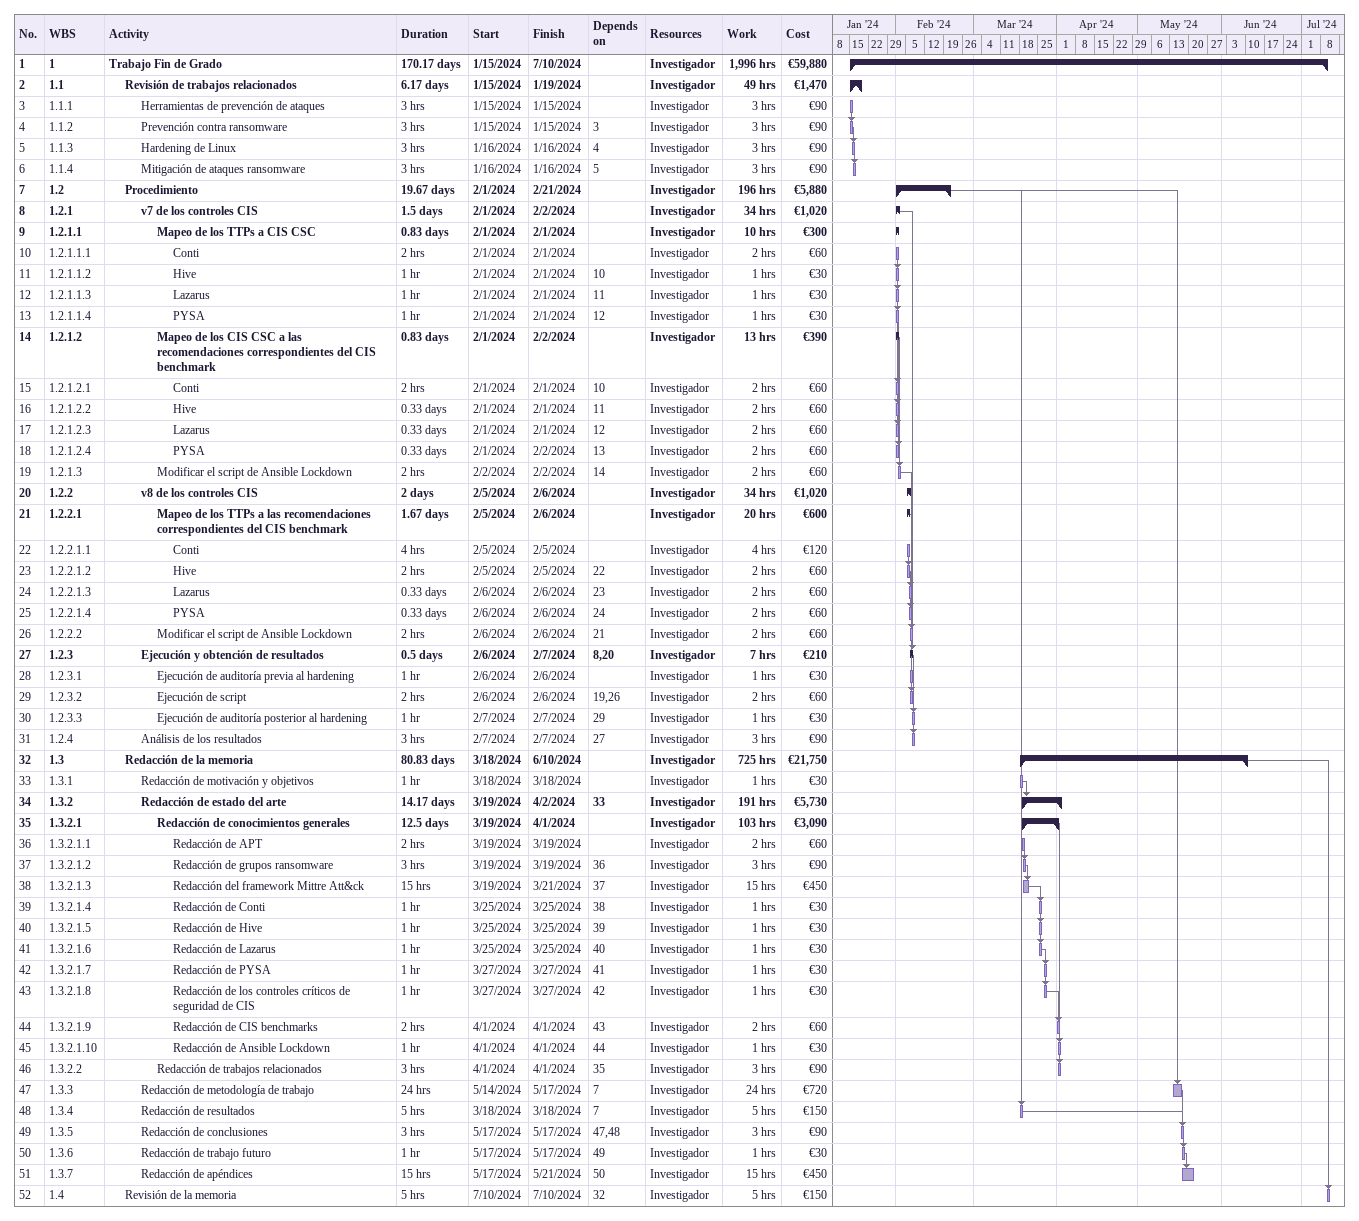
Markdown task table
| ID | WBS | Task | Duration | Start | Finish | Predecessors | Resources | Work (h) | Cost (€) |
|---|---|---|---|---|---|---|---|---|---|
| 1 | 1 | **Trabajo Fin de Grado** | 170.17d | 2024-01-15 | 2024-07-10 |  | Investigador | 1996 | 59880 |
| 2 | 1.1 | **Revisión de trabajos relacionados** | 6.17d | 2024-01-15 | 2024-01-19 |  | Investigador | 49 | 1470 |
| 3 | 1.1.1 | Herramientas de prevención de ataques | 3h | 2024-01-15 | 2024-01-15 |  | Investigador | 3 | 90 |
| 4 | 1.1.2 | Prevención contra ransomware | 3h | 2024-01-15 | 2024-01-15 | 3 | Investigador | 3 | 90 |
| 5 | 1.1.3 | Hardening de Linux | 3h | 2024-01-16 | 2024-01-16 | 4 | Investigador | 3 | 90 |
| 6 | 1.1.4 | Mitigación de ataques ransomware | 3h | 2024-01-16 | 2024-01-16 | 5 | Investigador | 3 | 90 |
| 7 | 1.2 | **Procedimiento** | 19.67d | 2024-02-01 | 2024-02-21 |  | Investigador | 196 | 5880 |
| 8 | 1.2.1 | **v7 de los controles CIS** | 1.5d | 2024-02-01 | 2024-02-02 |  | Investigador | 34 | 1020 |
| 9 | 1.2.1.1 | **Mapeo de los TTPs a CIS CSC** | 0.83d | 2024-02-01 | 2024-02-01 |  | Investigador | 10 | 300 |
| 10 | 1.2.1.1.1 | Conti | 2h | 2024-02-01 | 2024-02-01 |  | Investigador | 2 | 60 |
| 11 | 1.2.1.1.2 | Hive | 1h | 2024-02-01 | 2024-02-01 | 10 | Investigador | 1 | 30 |
| 12 | 1.2.1.1.3 | Lazarus | 1h | 2024-02-01 | 2024-02-01 | 11 | Investigador | 1 | 30 |
| 13 | 1.2.1.1.4 | PYSA | 1h | 2024-02-01 | 2024-02-01 | 12 | Investigador | 1 | 30 |
| 14 | 1.2.1.2 | **Mapeo de los CIS CSC a las recomendaciones correspondientes del CIS benchmark** | 0.83d | 2024-02-01 | 2024-02-02 |  | Investigador | 13 | 390 |
| 15 | 1.2.1.2.1 | Conti | 2h | 2024-02-01 | 2024-02-01 | 10 | Investigador | 2 | 60 |
| 16 | 1.2.1.2.2 | Hive | 0.33d | 2024-02-01 | 2024-02-01 | 11 | Investigador | 2 | 60 |
| 17 | 1.2.1.2.3 | Lazarus | 0.33d | 2024-02-01 | 2024-02-01 | 12 | Investigador | 2 | 60 |
| 18 | 1.2.1.2.4 | PYSA | 0.33d | 2024-02-01 | 2024-02-02 | 13 | Investigador | 2 | 60 |
| 19 | 1.2.1.3 | Modificar el script de Ansible Lockdown | 2h | 2024-02-02 | 2024-02-02 | 14 | Investigador | 2 | 60 |
| 20 | 1.2.2 | **v8 de los controles CIS** | 2d | 2024-02-05 | 2024-02-06 |  | Investigador | 34 | 1020 |
| 21 | 1.2.2.1 | **Mapeo de los TTPs a las recomendaciones correspondientes del CIS benchmark** | 1.67d | 2024-02-05 | 2024-02-06 |  | Investigador | 20 | 600 |
| 22 | 1.2.2.1.1 | Conti | 4h | 2024-02-05 | 2024-02-05 |  | Investigador | 4 | 120 |
| 23 | 1.2.2.1.2 | Hive | 2h | 2024-02-05 | 2024-02-05 | 22 | Investigador | 2 | 60 |
| 24 | 1.2.2.1.3 | Lazarus | 0.33d | 2024-02-06 | 2024-02-06 | 23 | Investigador | 2 | 60 |
| 25 | 1.2.2.1.4 | PYSA | 0.33d | 2024-02-06 | 2024-02-06 | 24 | Investigador | 2 | 60 |
| 26 | 1.2.2.2 | Modificar el script de Ansible Lockdown | 2h | 2024-02-06 | 2024-02-06 | 21 | Investigador | 2 | 60 |
| 27 | 1.2.3 | **Ejecución y obtención de resultados** | 0.5d | 2024-02-06 | 2024-02-07 | 8, 20 | Investigador | 7 | 210 |
| 28 | 1.2.3.1 | Ejecución de auditoría previa al hardening | 1h | 2024-02-06 | 2024-02-06 |  | Investigador | 1 | 30 |
| 29 | 1.2.3.2 | Ejecución de script | 2h | 2024-02-06 | 2024-02-06 | 19, 26 | Investigador | 2 | 60 |
| 30 | 1.2.3.3 | Ejecución de auditoría posterior al hardening | 1h | 2024-02-07 | 2024-02-07 | 29 | Investigador | 1 | 30 |
| 31 | 1.2.4 | Análisis de los resultados | 3h | 2024-02-07 | 2024-02-07 | 27 | Investigador | 3 | 90 |
| 32 | 1.3 | **Redacción de la memoria** | 80.83d | 2024-03-18 | 2024-06-10 |  | Investigador | 725 | 21750 |
| 33 | 1.3.1 | Redacción de motivación y objetivos | 1h | 2024-03-18 | 2024-03-18 |  | Investigador | 1 | 30 |
| 34 | 1.3.2 | **Redacción de estado del arte** | 14.17d | 2024-03-19 | 2024-04-02 | 33 | Investigador | 191 | 5730 |
| 35 | 1.3.2.1 | **Redacción de conocimientos generales** | 12.5d | 2024-03-19 | 2024-04-01 |  | Investigador | 103 | 3090 |
| 36 | 1.3.2.1.1 | Redacción de APT | 2h | 2024-03-19 | 2024-03-19 |  | Investigador | 2 | 60 |
| 37 | 1.3.2.1.2 | Redacción de grupos ransomware | 3h | 2024-03-19 | 2024-03-19 | 36 | Investigador | 3 | 90 |
| 38 | 1.3.2.1.3 | Redacción del framework Mittre Att&ck | 15h | 2024-03-19 | 2024-03-21 | 37 | Investigador | 15 | 450 |
| 39 | 1.3.2.1.4 | Redacción de Conti | 1h | 2024-03-25 | 2024-03-25 | 38 | Investigador | 1 | 30 |
| 40 | 1.3.2.1.5 | Redacción de Hive | 1h | 2024-03-25 | 2024-03-25 | 39 | Investigador | 1 | 30 |
| 41 | 1.3.2.1.6 | Redacción de Lazarus | 1h | 2024-03-25 | 2024-03-25 | 40 | Investigador | 1 | 30 |
| 42 | 1.3.2.1.7 | Redacción de PYSA | 1h | 2024-03-27 | 2024-03-27 | 41 | Investigador | 1 | 30 |
| 43 | 1.3.2.1.8 | Redacción de los controles críticos de seguridad de CIS | 1h | 2024-03-27 | 2024-03-27 | 42 | Investigador | 1 | 30 |
| 44 | 1.3.2.1.9 | Redacción de CIS benchmarks | 2h | 2024-04-01 | 2024-04-01 | 43 | Investigador | 2 | 60 |
| 45 | 1.3.2.1.10 | Redacción de Ansible Lockdown | 1h | 2024-04-01 | 2024-04-01 | 44 | Investigador | 1 | 30 |
| 46 | 1.3.2.2 | Redacción de trabajos relacionados | 3h | 2024-04-01 | 2024-04-01 | 35 | Investigador | 3 | 90 |
| 47 | 1.3.3 | Redacción de metodología de trabajo | 24h | 2024-05-14 | 2024-05-17 | 7 | Investigador | 24 | 720 |
| 48 | 1.3.4 | Redacción de resultados | 5h | 2024-03-18 | 2024-03-18 | 7 | Investigador | 5 | 150 |
| 49 | 1.3.5 | Redacción de conclusiones | 3h | 2024-05-17 | 2024-05-17 | 47, 48 | Investigador | 3 | 90 |
| 50 | 1.3.6 | Redacción de trabajo futuro | 1h | 2024-05-17 | 2024-05-17 | 49 | Investigador | 1 | 30 |
| 51 | 1.3.7 | Redacción de apéndices | 15h | 2024-05-17 | 2024-05-21 | 50 | Investigador | 15 | 450 |
| 52 | 1.4 | Revisión de la memoria | 5h | 2024-07-10 | 2024-07-10 | 32 | Investigador | 5 | 150 |
